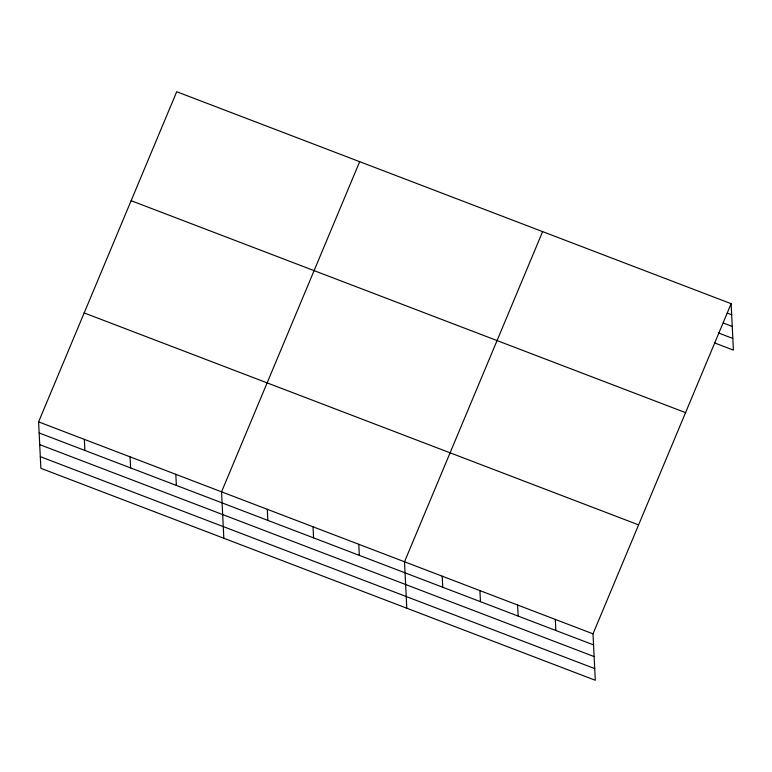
<?xml version="1.0" encoding="UTF-8"?>
<svg xmlns="http://www.w3.org/2000/svg" width="772" height="772" viewBox="0 0 772 772"><rect width="100%" height="100%" fill="white"/><g stroke="black" fill="none" stroke-linecap="round" stroke-linejoin="round"><path stroke-width="1.16" d="M731.132 303.685L593.012 633.841L595.289 680.267L40.868 468.315L38.6 421.879L176.711 91.733L731.132 303.685L733.4 350.121L714.554 342.913M359.675 161.676L221.554 491.822L223.832 538.258M542.629 231.619L404.509 561.775L406.786 608.201M727.234 313.065L731.673 314.764M723.374 323.043L732.242 326.431M718.414 332.944L732.831 338.454M131.134 200.681L685.555 412.634M84.177 312.93L638.589 524.883M38.6 421.879L593.012 633.841M39.14 432.957L593.552 644.909M39.71 444.624L594.122 656.576M40.298 456.648L594.71 668.6M555.309 619.424L555.859 630.502M517.616 605.007L518.157 616.085M479.914 590.599L480.454 601.678M442.211 576.182L442.752 587.26M358.777 544.289L359.318 555.357M313.036 526.803L313.577 537.872M267.295 509.308L267.836 520.386M175.813 474.336L176.363 485.414M130.082 456.85L130.622 467.928M84.341 439.365L84.881 450.443"/></g></svg>
